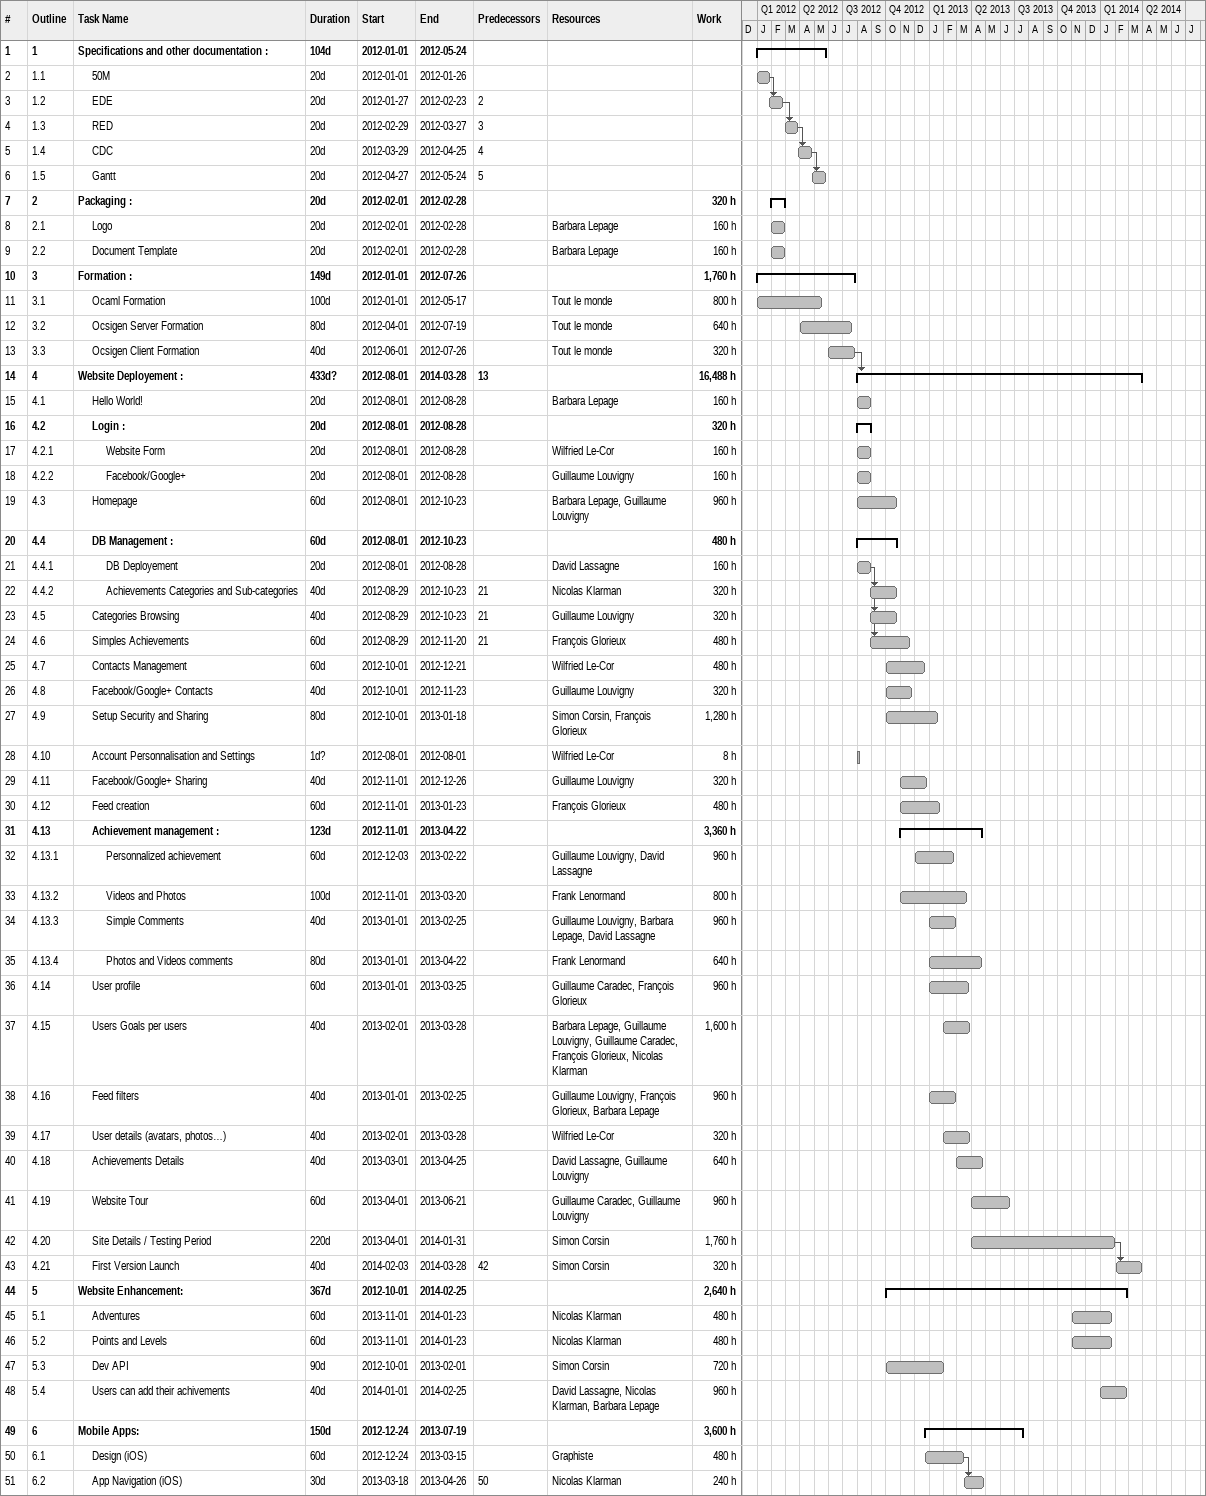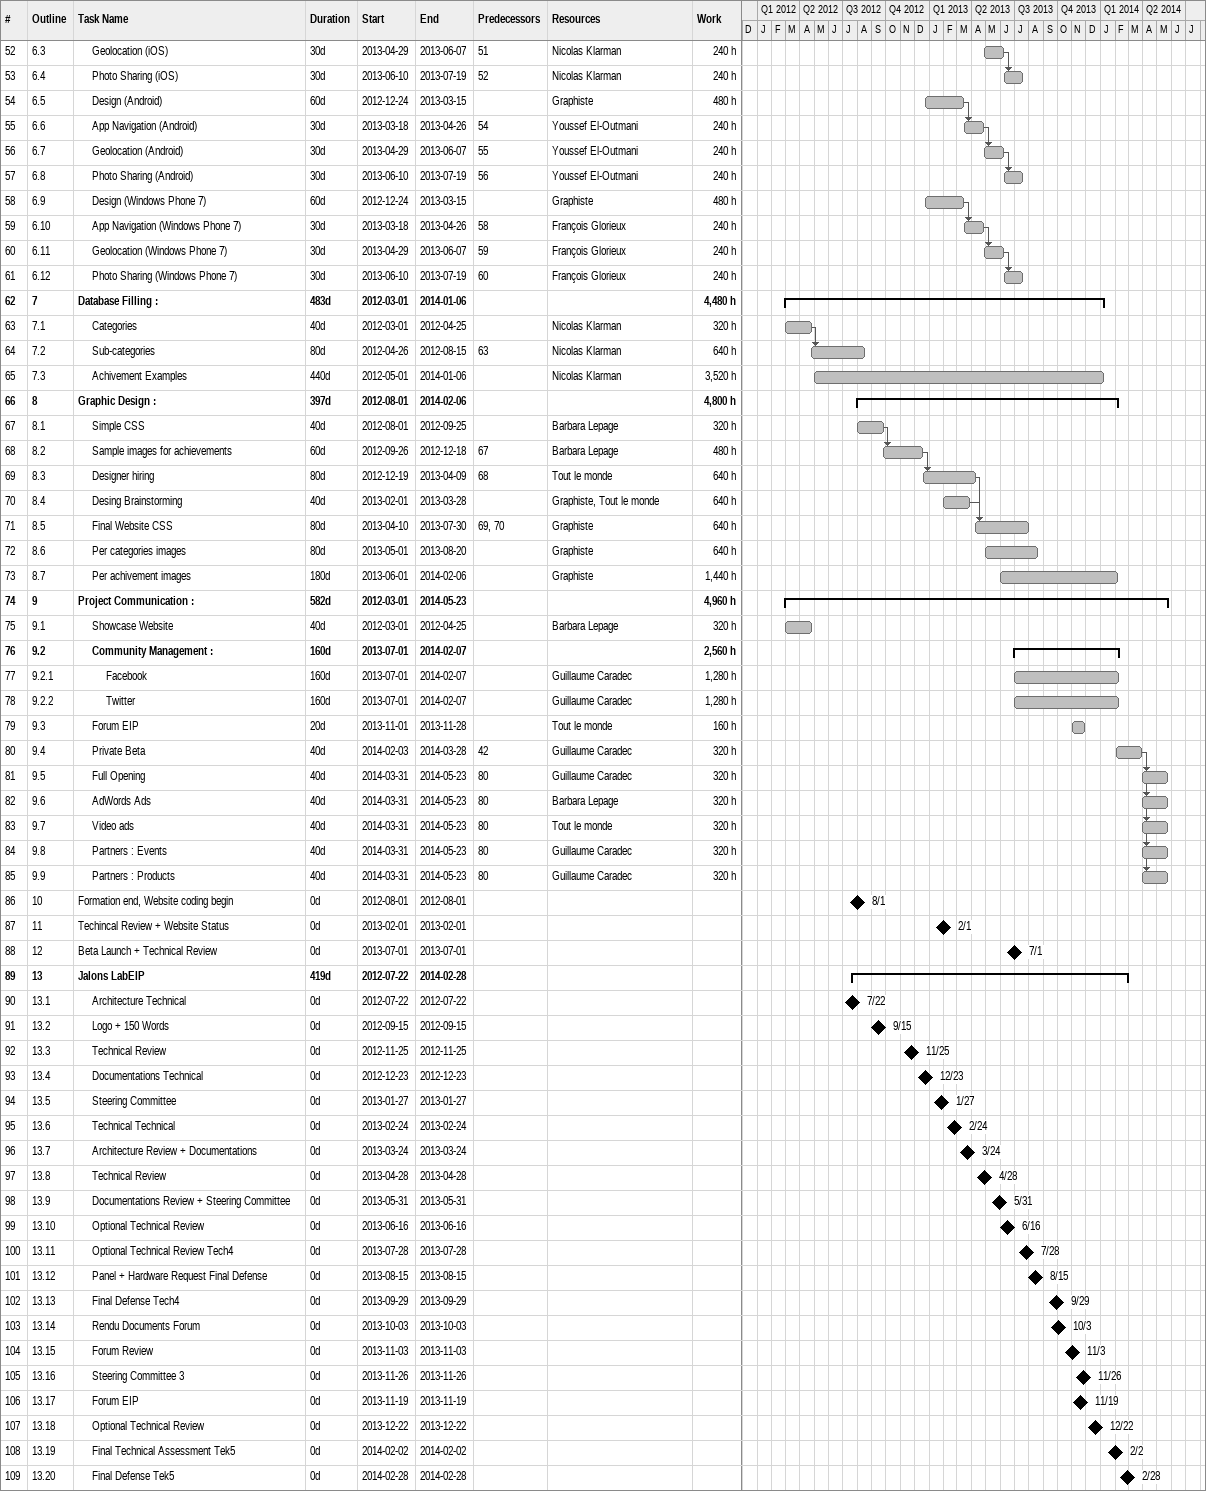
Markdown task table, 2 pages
| ID | WBS | Task | Duration | Start | Finish | Predecessors | Resources | Work (h) |
|---|---|---|---|---|---|---|---|---|
| 1 | 1 | **Specifications and other documentation :** | 104d | 2012-01-01 | 2012-05-24 |  |  |  |
| 2 | 1.1 | 50M | 20d | 2012-01-01 | 2012-01-26 |  |  |  |
| 3 | 1.2 | EDE | 20d | 2012-01-27 | 2012-02-23 | 2 |  |  |
| 4 | 1.3 | RED | 20d | 2012-02-29 | 2012-03-27 | 3 |  |  |
| 5 | 1.4 | CDC | 20d | 2012-03-29 | 2012-04-25 | 4 |  |  |
| 6 | 1.5 | Gantt | 20d | 2012-04-27 | 2012-05-24 | 5 |  |  |
| 7 | 2 | **Packaging :** | 20d | 2012-02-01 | 2012-02-28 |  |  | 320 |
| 8 | 2.1 | Logo | 20d | 2012-02-01 | 2012-02-28 |  | Barbara Lepage | 160 |
| 9 | 2.2 | Document Template | 20d | 2012-02-01 | 2012-02-28 |  | Barbara Lepage | 160 |
| 10 | 3 | **Formation :** | 149d | 2012-01-01 | 2012-07-26 |  |  | 1760 |
| 11 | 3.1 | Ocaml Formation | 100d | 2012-01-01 | 2012-05-17 |  | Tout le monde | 800 |
| 12 | 3.2 | Ocsigen Server Formation | 80d | 2012-04-01 | 2012-07-19 |  | Tout le monde | 640 |
| 13 | 3.3 | Ocsigen Client Formation | 40d | 2012-06-01 | 2012-07-26 |  | Tout le monde | 320 |
| 14 | 4 | **Website Deployement :** | 433d? | 2012-08-01 | 2014-03-28 | 13 |  | 16488 |
| 15 | 4.1 | Hello World! | 20d | 2012-08-01 | 2012-08-28 |  | Barbara Lepage | 160 |
| 16 | 4.2 | **Login :** | 20d | 2012-08-01 | 2012-08-28 |  |  | 320 |
| 17 | 4.2.1 | Website Form | 20d | 2012-08-01 | 2012-08-28 |  | Wilfried Le-Cor | 160 |
| 18 | 4.2.2 | Facebook/Google+ | 20d | 2012-08-01 | 2012-08-28 |  | Guillaume Louvigny | 160 |
| 19 | 4.3 | Homepage | 60d | 2012-08-01 | 2012-10-23 |  | Barbara Lepage, Guillaume Louvigny | 960 |
| 20 | 4.4 | **DB Management :** | 60d | 2012-08-01 | 2012-10-23 |  |  | 480 |
| 21 | 4.4.1 | DB Deployement | 20d | 2012-08-01 | 2012-08-28 |  | David Lassagne | 160 |
| 22 | 4.4.2 | Achievements Categories and Sub-categories | 40d | 2012-08-29 | 2012-10-23 | 21 | Nicolas Klarman | 320 |
| 23 | 4.5 | Categories Browsing | 40d | 2012-08-29 | 2012-10-23 | 21 | Guillaume Louvigny | 320 |
| 24 | 4.6 | Simples Achievements | 60d | 2012-08-29 | 2012-11-20 | 21 | François Glorieux | 480 |
| 25 | 4.7 | Contacts Management | 60d | 2012-10-01 | 2012-12-21 |  | Wilfried Le-Cor | 480 |
| 26 | 4.8 | Facebook/Google+ Contacts | 40d | 2012-10-01 | 2012-11-23 |  | Guillaume Louvigny | 320 |
| 27 | 4.9 | Setup Security and Sharing | 80d | 2012-10-01 | 2013-01-18 |  | Simon Corsin, François Glorieux | 1280 |
| 28 | 4.10 | Account Personnalisation and Settings | 1d? | 2012-08-01 | 2012-08-01 |  | Wilfried Le-Cor | 8 |
| 29 | 4.11 | Facebook/Google+ Sharing | 40d | 2012-11-01 | 2012-12-26 |  | Guillaume Louvigny | 320 |
| 30 | 4.12 | Feed creation | 60d | 2012-11-01 | 2013-01-23 |  | François Glorieux | 480 |
| 31 | 4.13 | **Achievement management :** | 123d | 2012-11-01 | 2013-04-22 |  |  | 3360 |
| 32 | 4.13.1 | Personnalized achievement | 60d | 2012-12-03 | 2013-02-22 |  | Guillaume Louvigny, David Lassagne | 960 |
| 33 | 4.13.2 | Videos and Photos | 100d | 2012-11-01 | 2013-03-20 |  | Frank Lenormand | 800 |
| 34 | 4.13.3 | Simple Comments | 40d | 2013-01-01 | 2013-02-25 |  | Guillaume Louvigny, Barbara Lepage, David Lassagne | 960 |
| 35 | 4.13.4 | Photos and Videos comments | 80d | 2013-01-01 | 2013-04-22 |  | Frank Lenormand | 640 |
| 36 | 4.14 | User profile | 60d | 2013-01-01 | 2013-03-25 |  | Guillaume Caradec, François Glorieux | 960 |
| 37 | 4.15 | Users Goals per users | 40d | 2013-02-01 | 2013-03-28 |  | Barbara Lepage, Guillaume Louvigny, Guillaume Caradec, François Glorieux, Nicolas Klarman | 1600 |
| 38 | 4.16 | Feed filters | 40d | 2013-01-01 | 2013-02-25 |  | Guillaume Louvigny, François Glorieux, Barbara Lepage | 960 |
| 39 | 4.17 | User details (avatars, photos…) | 40d | 2013-02-01 | 2013-03-28 |  | Wilfried Le-Cor | 320 |
| 40 | 4.18 | Achievements Details | 40d | 2013-03-01 | 2013-04-25 |  | David Lassagne, Guillaume Louvigny | 640 |
| 41 | 4.19 | Website Tour | 60d | 2013-04-01 | 2013-06-21 |  | Guillaume Caradec, Guillaume Louvigny | 960 |
| 42 | 4.20 | Site Details / Testing Period | 220d | 2013-04-01 | 2014-01-31 |  | Simon Corsin | 1760 |
| 43 | 4.21 | First Version Launch | 40d | 2014-02-03 | 2014-03-28 | 42 | Simon Corsin | 320 |
| 44 | 5 | **Website Enhancement:** | 367d | 2012-10-01 | 2014-02-25 |  |  | 2640 |
| 45 | 5.1 | Adventures | 60d | 2013-11-01 | 2014-01-23 |  | Nicolas Klarman | 480 |
| 46 | 5.2 | Points and Levels | 60d | 2013-11-01 | 2014-01-23 |  | Nicolas Klarman | 480 |
| 47 | 5.3 | Dev API | 90d | 2012-10-01 | 2013-02-01 |  | Simon Corsin | 720 |
| 48 | 5.4 | Users can add their achivements | 40d | 2014-01-01 | 2014-02-25 |  | David Lassagne, Nicolas Klarman, Barbara Lepage | 960 |
| 49 | 6 | **Mobile Apps:** | 150d | 2012-12-24 | 2013-07-19 |  |  | 3600 |
| 50 | 6.1 | Design (iOS) | 60d | 2012-12-24 | 2013-03-15 |  | Graphiste | 480 |
| 51 | 6.2 | App Navigation (iOS) | 30d | 2013-03-18 | 2013-04-26 | 50 | Nicolas Klarman | 240 |
| 52 | 6.3 | Geolocation (iOS) | 30d | 2013-04-29 | 2013-06-07 | 51 | Nicolas Klarman | 240 |
| 53 | 6.4 | Photo Sharing (iOS) | 30d | 2013-06-10 | 2013-07-19 | 52 | Nicolas Klarman | 240 |
| 54 | 6.5 | Design (Android) | 60d | 2012-12-24 | 2013-03-15 |  | Graphiste | 480 |
| 55 | 6.6 | App Navigation (Android) | 30d | 2013-03-18 | 2013-04-26 | 54 | Youssef El-Outmani | 240 |
| 56 | 6.7 | Geolocation (Android) | 30d | 2013-04-29 | 2013-06-07 | 55 | Youssef El-Outmani | 240 |
| 57 | 6.8 | Photo Sharing (Android) | 30d | 2013-06-10 | 2013-07-19 | 56 | Youssef El-Outmani | 240 |
| 58 | 6.9 | Design (Windows Phone 7) | 60d | 2012-12-24 | 2013-03-15 |  | Graphiste | 480 |
| 59 | 6.10 | App Navigation (Windows Phone 7) | 30d | 2013-03-18 | 2013-04-26 | 58 | François Glorieux | 240 |
| 60 | 6.11 | Geolocation (Windows Phone 7) | 30d | 2013-04-29 | 2013-06-07 | 59 | François Glorieux | 240 |
| 61 | 6.12 | Photo Sharing (Windows Phone 7) | 30d | 2013-06-10 | 2013-07-19 | 60 | François Glorieux | 240 |
| 62 | 7 | **Database Filling :** | 483d | 2012-03-01 | 2014-01-06 |  |  | 4480 |
| 63 | 7.1 | Categories | 40d | 2012-03-01 | 2012-04-25 |  | Nicolas Klarman | 320 |
| 64 | 7.2 | Sub-categories | 80d | 2012-04-26 | 2012-08-15 | 63 | Nicolas Klarman | 640 |
| 65 | 7.3 | Achivement Examples | 440d | 2012-05-01 | 2014-01-06 |  | Nicolas Klarman | 3520 |
| 66 | 8 | **Graphic Design :** | 397d | 2012-08-01 | 2014-02-06 |  |  | 4800 |
| 67 | 8.1 | Simple CSS | 40d | 2012-08-01 | 2012-09-25 |  | Barbara Lepage | 320 |
| 68 | 8.2 | Sample images for achievements | 60d | 2012-09-26 | 2012-12-18 | 67 | Barbara Lepage | 480 |
| 69 | 8.3 | Designer hiring | 80d | 2012-12-19 | 2013-04-09 | 68 | Tout le monde | 640 |
| 70 | 8.4 | Desing Brainstorming | 40d | 2013-02-01 | 2013-03-28 |  | Graphiste, Tout le monde | 640 |
| 71 | 8.5 | Final Website CSS | 80d | 2013-04-10 | 2013-07-30 | 69, 70 | Graphiste | 640 |
| 72 | 8.6 | Per categories images | 80d | 2013-05-01 | 2013-08-20 |  | Graphiste | 640 |
| 73 | 8.7 | Per achivement images | 180d | 2013-06-01 | 2014-02-06 |  | Graphiste | 1440 |
| 74 | 9 | **Project Communication :** | 582d | 2012-03-01 | 2014-05-23 |  |  | 4960 |
| 75 | 9.1 | Showcase Website | 40d | 2012-03-01 | 2012-04-25 |  | Barbara Lepage | 320 |
| 76 | 9.2 | **Community Management :** | 160d | 2013-07-01 | 2014-02-07 |  |  | 2560 |
| 77 | 9.2.1 | Facebook | 160d | 2013-07-01 | 2014-02-07 |  | Guillaume Caradec | 1280 |
| 78 | 9.2.2 | Twitter | 160d | 2013-07-01 | 2014-02-07 |  | Guillaume Caradec | 1280 |
| 79 | 9.3 | Forum EIP | 20d | 2013-11-01 | 2013-11-28 |  | Tout le monde | 160 |
| 80 | 9.4 | Private Beta | 40d | 2014-02-03 | 2014-03-28 | 42 | Guillaume Caradec | 320 |
| 81 | 9.5 | Full Opening | 40d | 2014-03-31 | 2014-05-23 | 80 | Guillaume Caradec | 320 |
| 82 | 9.6 | AdWords Ads | 40d | 2014-03-31 | 2014-05-23 | 80 | Barbara Lepage | 320 |
| 83 | 9.7 | Video ads | 40d | 2014-03-31 | 2014-05-23 | 80 | Tout le monde | 320 |
| 84 | 9.8 | Partners : Events | 40d | 2014-03-31 | 2014-05-23 | 80 | Guillaume Caradec | 320 |
| 85 | 9.9 | Partners : Products | 40d | 2014-03-31 | 2014-05-23 | 80 | Guillaume Caradec | 320 |
| 86 | 10 | Formation end, Website coding begin | 0d | 2012-08-01 | 2012-08-01 |  |  |  |
| 87 | 11 | Techincal Review + Website Status | 0d | 2013-02-01 | 2013-02-01 |  |  |  |
| 88 | 12 | Beta Launch + Technical Review | 0d | 2013-07-01 | 2013-07-01 |  |  |  |
| 89 | 13 | **Jalons LabEIP** | 419d | 2012-07-22 | 2014-02-28 |  |  |  |
| 90 | 13.1 | Architecture Technical | 0d | 2012-07-22 | 2012-07-22 |  |  |  |
| 91 | 13.2 | Logo + 150 Words | 0d | 2012-09-15 | 2012-09-15 |  |  |  |
| 92 | 13.3 | Technical Review | 0d | 2012-11-25 | 2012-11-25 |  |  |  |
| 93 | 13.4 | Documentations Technical | 0d | 2012-12-23 | 2012-12-23 |  |  |  |
| 94 | 13.5 | Steering Committee | 0d | 2013-01-27 | 2013-01-27 |  |  |  |
| 95 | 13.6 | Technical Technical | 0d | 2013-02-24 | 2013-02-24 |  |  |  |
| 96 | 13.7 | Architecture Review + Documentations | 0d | 2013-03-24 | 2013-03-24 |  |  |  |
| 97 | 13.8 | Technical Review | 0d | 2013-04-28 | 2013-04-28 |  |  |  |
| 98 | 13.9 | Documentations Review + Steering Committee | 0d | 2013-05-31 | 2013-05-31 |  |  |  |
| 99 | 13.10 | Optional Technical Review | 0d | 2013-06-16 | 2013-06-16 |  |  |  |
| 100 | 13.11 | Optional Technical Review Tech4 | 0d | 2013-07-28 | 2013-07-28 |  |  |  |
| 101 | 13.12 | Panel + Hardware Request Final Defense | 0d | 2013-08-15 | 2013-08-15 |  |  |  |
| 102 | 13.13 | Final Defense Tech4 | 0d | 2013-09-29 | 2013-09-29 |  |  |  |
| 103 | 13.14 | Rendu Documents Forum | 0d | 2013-10-03 | 2013-10-03 |  |  |  |
| 104 | 13.15 | Forum Review | 0d | 2013-11-03 | 2013-11-03 |  |  |  |
| 105 | 13.16 | Steering Committee 3 | 0d | 2013-11-26 | 2013-11-26 |  |  |  |
| 106 | 13.17 | Forum EIP | 0d | 2013-11-19 | 2013-11-19 |  |  |  |
| 107 | 13.18 | Optional Technical Review | 0d | 2013-12-22 | 2013-12-22 |  |  |  |
| 108 | 13.19 | Final Technical Assessment Tek5 | 0d | 2014-02-02 | 2014-02-02 |  |  |  |
| 109 | 13.20 | Final Defense Tek5 | 0d | 2014-02-28 | 2014-02-28 |  |  |  |
